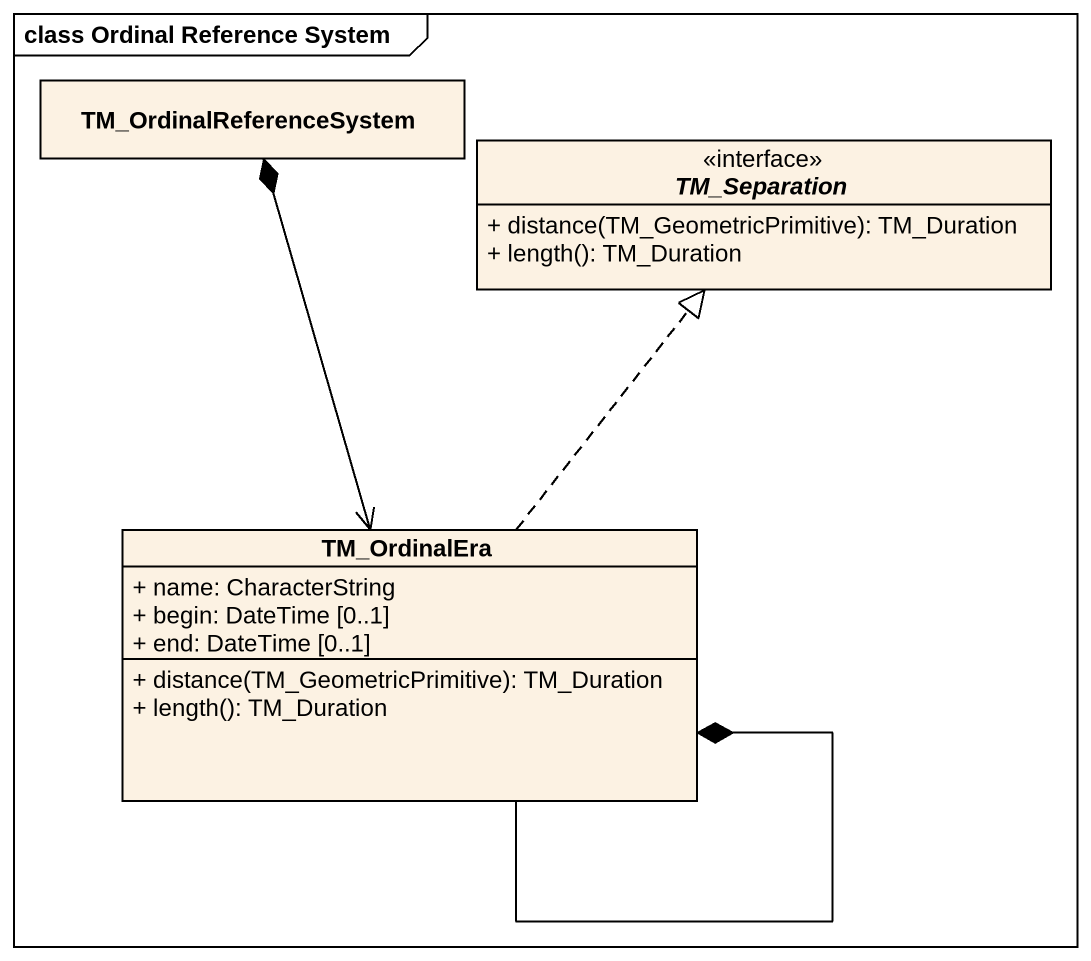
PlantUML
@startuml
mainframe class Ordinal Reference System
hide circle
hide empty members
skinparam classAttributeIconSize 0
class TM_OrdinalReferenceSystem
interface TM_Separation {
  + distance(TM_GeometricPrimitive): TM_Duration
  + length(): TM_Duration
}
class TM_OrdinalEra {
  + name: CharacterString
  + begin: DateTime [0..1]
  + end: DateTime [0..1]
  + distance(TM_GeometricPrimitive): TM_Duration
  + length(): TM_Duration
}
TM_OrdinalEra <-up-* TM_OrdinalReferenceSystem
TM_OrdinalEra .up.|> TM_Separation
TM_OrdinalEra --* TM_OrdinalEra
@enduml
